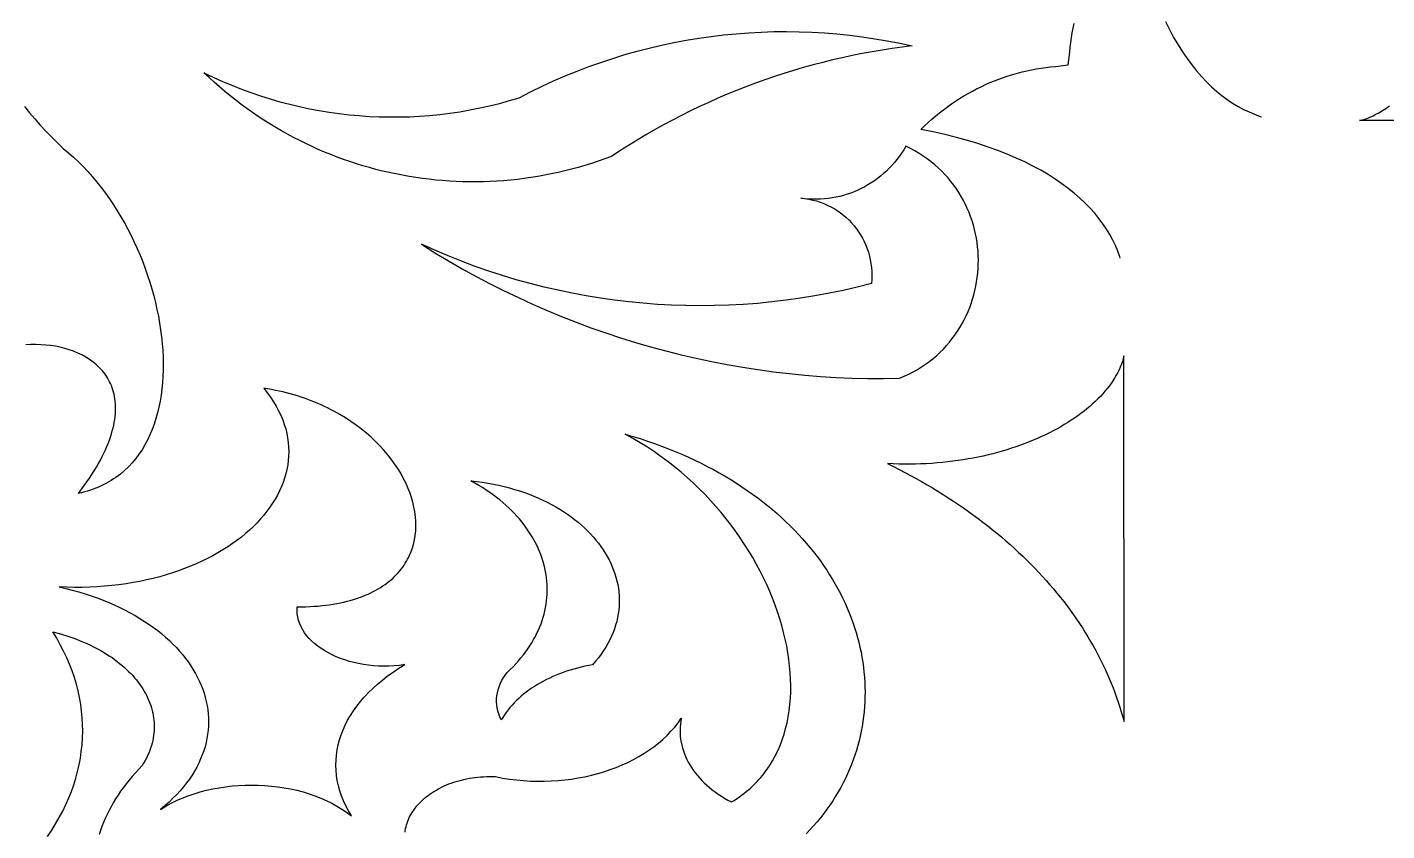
# Model space of a CAD drawing. Extents: x -1145 to -490, y -328 to 327.
# Drawn here: x -1094.1 to -1002.2, y 153.7 to 208 of the extents above; entities that cross this region are included whole.
import ezdxf

# ---------------------------------------------------------------- set-up
doc = ezdxf.new("R2010")
doc.units = 0
doc.layers.add('LAYER_1', color=18, linetype='CONTINUOUS')

msp = doc.modelspace()

# ---------------------------------------------------------------- linework, layer by layer
at = {"layer": 'LAYER_1'}
for points in [[(-1082.188, 204.924), (-1081.563, 204.623), (-1080.934, 204.339), (-1080.299, 204.07), (-1079.658, 203.816), (-1079.014, 203.579), (-1078.365, 203.358), (-1077.711, 203.152), (-1077.054, 202.962), (-1076.394, 202.788), (-1075.73, 202.631), (-1075.063, 202.489), (-1074.393, 202.363), (-1073.721, 202.253), (-1073.047, 202.159), (-1072.371, 202.081), (-1071.694, 202.019), (-1071.015, 201.973), (-1070.336, 201.943), (-1069.655, 201.93), (-1068.974, 201.932), (-1068.294, 201.951), (-1067.613, 201.986), (-1066.933, 202.037), (-1066.253, 202.104), (-1065.575, 202.188), (-1064.898, 202.288), (-1064.222, 202.404), (-1063.548, 202.537), (-1062.877, 202.686), (-1062.208, 202.851), (-1061.542, 203.033), (-1060.879, 203.231), (-1060.11, 203.627), (-1059.335, 204.006), (-1058.552, 204.366), (-1057.763, 204.708), (-1056.968, 205.032), (-1056.168, 205.337), (-1055.361, 205.624), (-1054.55, 205.893), (-1053.733, 206.144), (-1052.912, 206.376), (-1052.086, 206.589), (-1051.257, 206.784), (-1050.424, 206.96), (-1049.587, 207.118), (-1048.748, 207.257), (-1047.906, 207.378), (-1047.061, 207.479), (-1046.214, 207.562), (-1045.366, 207.626), (-1044.515, 207.672), (-1043.664, 207.698), (-1042.812, 207.705), (-1041.959, 207.694), (-1041.106, 207.663), (-1040.254, 207.614), (-1039.401, 207.545), (-1038.549, 207.457), (-1037.698, 207.35), (-1036.849, 207.224), (-1036.001, 207.078), (-1035.155, 206.913), (-1034.312, 206.729), (-1034.992, 206.646), (-1035.671, 206.553), (-1036.347, 206.449), (-1037.022, 206.336), (-1037.694, 206.213), (-1038.364, 206.08), (-1039.032, 205.937), (-1039.697, 205.784), (-1040.36, 205.621), (-1041.02, 205.449), (-1041.677, 205.267), (-1042.331, 205.075), (-1042.982, 204.873), (-1043.63, 204.662), (-1044.275, 204.442), (-1044.917, 204.211), (-1045.555, 203.972), (-1046.19, 203.723), (-1046.821, 203.464), (-1047.448, 203.196), (-1048.071, 202.919), (-1048.691, 202.632), (-1049.306, 202.336), (-1049.917, 202.031), (-1050.524, 201.717), (-1051.127, 201.394), (-1051.725, 201.061), (-1052.318, 200.719), (-1052.907, 200.369), (-1053.491, 200.009), (-1054.07, 199.641), (-1054.644, 199.263), (-1055.09, 199.097), (-1055.538, 198.94), (-1055.987, 198.791), (-1056.438, 198.651), (-1056.89, 198.519), (-1057.343, 198.396), (-1057.798, 198.281), (-1058.253, 198.175), (-1058.71, 198.076), (-1059.167, 197.986), (-1059.625, 197.905), (-1060.084, 197.832), (-1060.543, 197.767), (-1061.003, 197.71), (-1061.463, 197.662), (-1061.923, 197.621), (-1062.383, 197.589), (-1062.843, 197.565), (-1063.304, 197.55), (-1063.764, 197.542), (-1064.223, 197.543), (-1064.682, 197.551), (-1065.141, 197.568), (-1065.599, 197.593), (-1066.056, 197.625), (-1066.513, 197.666), (-1066.968, 197.715), (-1067.423, 197.771), (-1067.876, 197.836), (-1068.328, 197.908), (-1068.779, 197.989), (-1069.228, 198.077), (-1069.675, 198.173), (-1070.121, 198.277), (-1070.565, 198.388), (-1071.008, 198.508), (-1071.448, 198.635), (-1071.886, 198.77), (-1072.322, 198.913), (-1072.755, 199.063), (-1073.186, 199.221), (-1073.615, 199.387), (-1074.041, 199.56), (-1074.464, 199.741), (-1074.884, 199.93), (-1075.301, 200.126), (-1075.716, 200.329), (-1076.127, 200.54), (-1076.535, 200.759), (-1076.939, 200.985), (-1077.34, 201.219), (-1077.737, 201.46), (-1078.131, 201.708), (-1078.521, 201.964), (-1078.907, 202.227), (-1079.289, 202.498), (-1079.667, 202.776), (-1080.04, 203.061), (-1080.41, 203.353), (-1080.775, 203.653), (-1081.135, 203.96), (-1081.491, 204.274), (-1081.841, 204.595)], [(-1041.842, 196.44), (-1041.57, 196.412), (-1041.303, 196.371), (-1041.042, 196.317), (-1040.785, 196.25), (-1040.534, 196.17), (-1040.29, 196.078), (-1040.052, 195.975), (-1039.82, 195.86), (-1039.595, 195.734), (-1039.378, 195.597), (-1039.168, 195.45), (-1038.966, 195.293), (-1038.772, 195.127), (-1038.587, 194.952), (-1038.411, 194.768), (-1038.244, 194.575), (-1038.086, 194.375), (-1037.938, 194.167), (-1037.801, 193.951), (-1037.674, 193.729), (-1037.557, 193.501), (-1037.451, 193.266), (-1037.357, 193.026), (-1037.275, 192.781), (-1037.204, 192.53), (-1037.146, 192.275), (-1037.101, 192.016), (-1037.068, 191.753), (-1037.049, 191.487), (-1037.043, 191.217), (-1037.051, 190.945), (-1037.074, 190.671), (-1038.026, 190.429), (-1038.981, 190.208), (-1039.939, 190.009), (-1040.899, 189.831), (-1041.862, 189.674), (-1042.827, 189.538), (-1043.793, 189.423), (-1044.761, 189.329), (-1045.73, 189.256), (-1046.699, 189.205), (-1047.668, 189.174), (-1048.637, 189.164), (-1049.606, 189.175), (-1050.574, 189.207), (-1051.541, 189.26), (-1052.506, 189.333), (-1053.47, 189.428), (-1054.431, 189.543), (-1055.391, 189.679), (-1056.347, 189.836), (-1057.3, 190.013), (-1058.25, 190.211), (-1059.196, 190.43), (-1060.137, 190.669), (-1061.075, 190.929), (-1062.007, 191.209), (-1062.934, 191.51), (-1063.856, 191.831), (-1064.772, 192.173), (-1065.682, 192.535), (-1066.586, 192.918), (-1067.482, 193.321), (-1066.573, 192.752), (-1065.655, 192.202), (-1064.728, 191.669), (-1063.792, 191.154), (-1062.848, 190.657), (-1061.896, 190.178), (-1060.937, 189.716), (-1059.97, 189.273), (-1058.995, 188.849), (-1058.014, 188.442), (-1057.026, 188.054), (-1056.031, 187.684), (-1055.031, 187.332), (-1054.024, 187), (-1053.012, 186.685), (-1051.994, 186.39), (-1050.971, 186.113), (-1049.943, 185.855), (-1048.91, 185.616), (-1047.873, 185.396), (-1046.832, 185.195), (-1045.787, 185.013), (-1044.739, 184.85), (-1043.687, 184.707), (-1042.632, 184.583), (-1041.574, 184.478), (-1040.513, 184.393), (-1039.45, 184.327), (-1038.385, 184.281), (-1037.318, 184.255), (-1036.25, 184.248), (-1035.18, 184.261), (-1034.861, 184.397), (-1034.552, 184.542), (-1034.253, 184.696), (-1033.963, 184.86), (-1033.683, 185.033), (-1033.413, 185.215), (-1033.153, 185.405), (-1032.902, 185.603), (-1032.661, 185.809), (-1032.43, 186.022), (-1032.209, 186.243), (-1031.998, 186.47), (-1031.796, 186.703), (-1031.605, 186.943), (-1031.423, 187.189), (-1031.251, 187.44), (-1031.089, 187.697), (-1030.936, 187.958), (-1030.794, 188.225), (-1030.662, 188.495), (-1030.539, 188.769), (-1030.426, 189.048), (-1030.324, 189.329), (-1030.231, 189.614), (-1030.148, 189.901), (-1030.075, 190.191), (-1030.012, 190.483), (-1029.959, 190.777), (-1029.916, 191.072), (-1029.883, 191.369), (-1029.859, 191.666), (-1029.846, 191.964), (-1029.843, 192.262), (-1029.85, 192.561), (-1029.867, 192.859), (-1029.894, 193.156), (-1029.931, 193.452), (-1029.978, 193.747), (-1030.035, 194.041), (-1030.102, 194.332), (-1030.179, 194.622), (-1030.266, 194.908), (-1030.364, 195.192), (-1030.471, 195.473), (-1030.589, 195.751), (-1030.716, 196.024), (-1030.854, 196.294), (-1031.002, 196.559), (-1031.16, 196.819), (-1031.328, 197.075), (-1031.506, 197.325), (-1031.695, 197.569), (-1031.893, 197.808), (-1032.102, 198.04), (-1032.321, 198.266), (-1032.55, 198.485), (-1032.79, 198.697), (-1033.039, 198.901), (-1033.299, 199.097), (-1033.569, 199.285), (-1033.85, 199.465), (-1034.14, 199.636), (-1034.441, 199.798), (-1034.752, 199.951), (-1034.889, 199.717), (-1035.034, 199.49), (-1035.187, 199.269), (-1035.347, 199.056), (-1035.514, 198.85), (-1035.689, 198.651), (-1035.87, 198.46), (-1036.057, 198.276), (-1036.251, 198.099), (-1036.45, 197.931), (-1036.655, 197.77), (-1036.866, 197.618), (-1037.082, 197.473), (-1037.303, 197.337), (-1037.528, 197.209), (-1037.758, 197.09), (-1037.993, 196.979), (-1038.231, 196.878), (-1038.473, 196.785), (-1038.718, 196.701), (-1038.967, 196.626), (-1039.218, 196.56), (-1039.472, 196.504), (-1039.729, 196.457), (-1039.988, 196.42), (-1040.249, 196.393), (-1040.512, 196.375), (-1040.776, 196.367), (-1041.041, 196.37), (-1041.307, 196.383), (-1041.574, 196.406)], [(-1035.98, 178.499), (-1035.586, 178.304), (-1035.197, 178.106), (-1034.811, 177.904), (-1034.43, 177.7), (-1034.053, 177.493), (-1033.679, 177.282), (-1033.31, 177.069), (-1032.945, 176.853), (-1032.585, 176.634), (-1032.228, 176.412), (-1031.876, 176.187), (-1031.528, 175.959), (-1031.184, 175.729), (-1030.845, 175.496), (-1030.51, 175.26), (-1030.179, 175.021), (-1029.853, 174.78), (-1029.531, 174.536), (-1029.214, 174.29), (-1028.901, 174.041), (-1028.593, 173.789), (-1028.289, 173.536), (-1027.99, 173.279), (-1027.695, 173.02), (-1027.406, 172.759), (-1027.12, 172.496), (-1026.84, 172.23), (-1026.564, 171.962), (-1026.293, 171.691), (-1026.026, 171.419), (-1025.765, 171.144), (-1025.508, 170.867), (-1025.256, 170.588), (-1025.009, 170.307), (-1024.767, 170.024), (-1024.53, 169.738), (-1024.297, 169.451), (-1024.07, 169.162), (-1023.848, 168.871), (-1023.631, 168.578), (-1023.418, 168.283), (-1023.211, 167.986), (-1023.009, 167.687), (-1022.813, 167.387), (-1022.621, 167.085), (-1022.434, 166.781), (-1022.253, 166.476), (-1022.077, 166.169), (-1021.906, 165.86), (-1021.741, 165.549), (-1021.581, 165.238), (-1021.426, 164.924), (-1021.277, 164.609), (-1021.133, 164.293), (-1020.994, 163.975), (-1020.861, 163.656), (-1020.734, 163.335), (-1020.612, 163.014), (-1020.495, 162.691), (-1020.384, 162.366), (-1020.279, 162.04), (-1020.18, 161.714), (-1020.086, 161.386), (-1019.997, 161.057), (-1019.999, 185.773), (-1020.049, 185.584), (-1020.108, 185.396), (-1020.175, 185.208), (-1020.251, 185.021), (-1020.334, 184.835), (-1020.426, 184.65), (-1020.526, 184.466), (-1020.633, 184.283), (-1020.749, 184.101), (-1020.872, 183.92), (-1021.002, 183.741), (-1021.14, 183.563), (-1021.286, 183.387), (-1021.438, 183.212), (-1021.598, 183.039), (-1021.765, 182.868), (-1021.938, 182.699), (-1022.119, 182.532), (-1022.306, 182.367), (-1022.5, 182.204), (-1022.7, 182.043), (-1022.907, 181.884), (-1023.12, 181.728), (-1023.339, 181.575), (-1023.565, 181.424), (-1023.796, 181.275), (-1024.033, 181.13), (-1024.276, 180.987), (-1024.525, 180.847), (-1024.779, 180.711), (-1025.038, 180.577), (-1025.303, 180.447), (-1025.574, 180.32), (-1025.849, 180.196), (-1026.129, 180.076), (-1026.415, 179.959), (-1026.705, 179.846), (-1027, 179.737), (-1027.299, 179.632), (-1027.603, 179.53), (-1027.912, 179.433), (-1028.225, 179.339), (-1028.541, 179.25), (-1028.862, 179.165), (-1029.187, 179.085), (-1029.516, 179.009), (-1029.849, 178.937), (-1030.185, 178.87), (-1030.525, 178.808), (-1030.869, 178.75), (-1031.215, 178.698), (-1031.565, 178.65), (-1031.918, 178.608), (-1032.274, 178.57), (-1032.634, 178.538), (-1032.995, 178.511), (-1033.36, 178.49), (-1033.727, 178.474), (-1034.097, 178.464), (-1034.469, 178.459), (-1034.844, 178.46), (-1035.22, 178.467), (-1035.599, 178.48)], [(-1078.148, 183.588), (-1077.909, 183.287), (-1077.689, 182.985), (-1077.488, 182.681), (-1077.306, 182.376), (-1077.142, 182.07), (-1076.996, 181.763), (-1076.868, 181.456), (-1076.757, 181.149), (-1076.665, 180.841), (-1076.589, 180.534), (-1076.531, 180.227), (-1076.489, 179.92), (-1076.464, 179.615), (-1076.455, 179.31), (-1076.463, 179.007), (-1076.486, 178.705), (-1076.525, 178.405), (-1076.58, 178.107), (-1076.65, 177.81), (-1076.735, 177.517), (-1076.834, 177.225), (-1076.949, 176.937), (-1077.077, 176.651), (-1077.22, 176.369), (-1077.377, 176.089), (-1077.548, 175.814), (-1077.732, 175.542), (-1077.929, 175.275), (-1078.139, 175.012), (-1078.362, 174.753), (-1078.598, 174.499), (-1078.846, 174.249), (-1079.106, 174.005), (-1079.378, 173.767), (-1079.662, 173.533), (-1079.958, 173.306), (-1080.264, 173.085), (-1080.582, 172.869), (-1080.91, 172.661), (-1081.249, 172.458), (-1081.599, 172.263), (-1081.958, 172.075), (-1082.328, 171.894), (-1082.707, 171.721), (-1083.096, 171.555), (-1083.494, 171.397), (-1083.901, 171.247), (-1084.316, 171.106), (-1084.741, 170.974), (-1085.173, 170.85), (-1085.614, 170.735), (-1086.063, 170.629), (-1086.519, 170.533), (-1086.983, 170.447), (-1087.455, 170.37), (-1087.933, 170.303), (-1088.418, 170.247), (-1088.909, 170.202), (-1089.407, 170.167), (-1089.911, 170.143), (-1090.421, 170.13), (-1090.937, 170.129), (-1091.458, 170.139), (-1091.985, 170.161), (-1091.532, 170.055), (-1091.088, 169.942), (-1090.653, 169.821), (-1090.228, 169.692), (-1089.813, 169.556), (-1089.407, 169.413), (-1089.011, 169.262), (-1088.624, 169.105), (-1088.247, 168.942), (-1087.881, 168.772), (-1087.524, 168.595), (-1087.177, 168.413), (-1086.841, 168.225), (-1086.514, 168.031), (-1086.198, 167.831), (-1085.893, 167.627), (-1085.598, 167.417), (-1085.313, 167.202), (-1085.04, 166.982), (-1084.777, 166.758), (-1084.524, 166.529), (-1084.283, 166.296), (-1084.053, 166.059), (-1083.834, 165.819), (-1083.626, 165.574), (-1083.429, 165.326), (-1083.243, 165.075), (-1083.069, 164.82), (-1082.907, 164.563), (-1082.756, 164.303), (-1082.617, 164.04), (-1082.489, 163.775), (-1082.374, 163.508), (-1082.27, 163.238), (-1082.178, 162.967), (-1082.099, 162.694), (-1082.031, 162.42), (-1081.976, 162.144), (-1081.933, 161.868), (-1081.903, 161.59), (-1081.885, 161.311), (-1081.88, 161.032), (-1081.887, 160.753), (-1081.907, 160.473), (-1081.94, 160.194), (-1081.986, 159.914), (-1082.045, 159.635), (-1082.117, 159.357), (-1082.202, 159.079), (-1082.301, 158.802), (-1082.413, 158.526), (-1082.538, 158.252), (-1082.677, 157.978), (-1082.829, 157.707), (-1082.995, 157.437), (-1083.175, 157.17), (-1083.368, 156.904), (-1083.576, 156.641), (-1083.798, 156.38), (-1084.033, 156.123), (-1084.283, 155.868), (-1084.547, 155.616), (-1084.826, 155.367), (-1085.119, 155.122), (-1084.771, 155.336), (-1084.41, 155.534), (-1084.037, 155.718), (-1083.653, 155.887), (-1083.258, 156.04), (-1082.855, 156.179), (-1082.442, 156.303), (-1082.023, 156.413), (-1081.597, 156.507), (-1081.166, 156.587), (-1080.73, 156.652), (-1080.29, 156.702), (-1079.848, 156.738), (-1079.404, 156.759), (-1078.96, 156.766), (-1078.515, 156.758), (-1078.072, 156.736), (-1077.632, 156.699), (-1077.194, 156.647), (-1076.76, 156.582), (-1076.332, 156.501), (-1075.909, 156.407), (-1075.493, 156.298), (-1075.085, 156.175), (-1074.687, 156.038), (-1074.297, 155.886), (-1073.919, 155.721), (-1073.553, 155.541), (-1073.199, 155.347), (-1072.858, 155.139), (-1072.694, 155.03), (-1072.533, 154.917), (-1072.376, 154.801), (-1072.223, 154.681), (-1072.422, 155.016), (-1072.601, 155.353), (-1072.758, 155.693), (-1072.894, 156.035), (-1073.008, 156.378), (-1073.102, 156.722), (-1073.175, 157.068), (-1073.227, 157.414), (-1073.259, 157.759), (-1073.27, 158.105), (-1073.261, 158.45), (-1073.232, 158.794), (-1073.183, 159.137), (-1073.114, 159.478), (-1073.025, 159.817), (-1072.917, 160.153), (-1072.789, 160.487), (-1072.641, 160.817), (-1072.475, 161.144), (-1072.289, 161.467), (-1072.084, 161.786), (-1071.86, 162.1), (-1071.618, 162.409), (-1071.357, 162.712), (-1071.077, 163.01), (-1070.779, 163.302), (-1070.463, 163.587), (-1070.129, 163.866), (-1069.777, 164.137), (-1069.407, 164.4), (-1069.019, 164.656), (-1068.614, 164.903), (-1068.974, 164.857), (-1069.333, 164.825), (-1069.689, 164.807), (-1070.041, 164.802), (-1070.39, 164.811), (-1070.734, 164.833), (-1071.073, 164.868), (-1071.406, 164.915), (-1071.732, 164.974), (-1072.051, 165.045), (-1072.362, 165.127), (-1072.665, 165.22), (-1072.958, 165.323), (-1073.242, 165.436), (-1073.514, 165.56), (-1073.776, 165.692), (-1074.025, 165.834), (-1074.262, 165.985), (-1074.486, 166.144), (-1074.696, 166.311), (-1074.891, 166.485), (-1075.071, 166.667), (-1075.235, 166.856), (-1075.382, 167.051), (-1075.513, 167.253), (-1075.625, 167.461), (-1075.718, 167.674), (-1075.793, 167.892), (-1075.847, 168.115), (-1075.881, 168.342), (-1075.89, 168.458), (-1075.894, 168.574), (-1075.892, 168.691), (-1075.884, 168.809), (-1075.59, 168.812), (-1075.302, 168.819), (-1075.019, 168.83), (-1074.743, 168.847), (-1074.472, 168.868), (-1074.207, 168.893), (-1073.948, 168.922), (-1073.695, 168.956), (-1073.448, 168.994), (-1073.206, 169.037), (-1072.97, 169.083), (-1072.739, 169.134), (-1072.515, 169.188), (-1072.295, 169.246), (-1072.082, 169.308), (-1071.874, 169.374), (-1071.672, 169.443), (-1071.475, 169.516), (-1071.284, 169.593), (-1071.098, 169.673), (-1070.918, 169.756), (-1070.743, 169.843), (-1070.573, 169.933), (-1070.409, 170.026), (-1070.25, 170.122), (-1070.097, 170.222), (-1069.949, 170.324), (-1069.806, 170.429), (-1069.669, 170.537), (-1069.537, 170.648), (-1069.41, 170.761), (-1069.288, 170.877), (-1069.171, 170.996), (-1069.06, 171.117), (-1068.953, 171.24), (-1068.852, 171.366), (-1068.756, 171.494), (-1068.665, 171.625), (-1068.579, 171.757), (-1068.498, 171.892), (-1068.422, 172.028), (-1068.351, 172.166), (-1068.285, 172.307), (-1068.223, 172.449), (-1068.116, 172.738), (-1068.027, 173.033), (-1067.958, 173.334), (-1067.907, 173.641), (-1067.876, 173.952), (-1067.863, 174.267), (-1067.868, 174.585), (-1067.892, 174.906), (-1067.933, 175.23), (-1067.993, 175.556), (-1068.07, 175.883), (-1068.164, 176.21), (-1068.276, 176.538), (-1068.405, 176.865), (-1068.551, 177.191), (-1068.713, 177.516), (-1068.892, 177.839), (-1069.087, 178.159), (-1069.298, 178.475), (-1069.525, 178.788), (-1069.768, 179.097), (-1070.026, 179.401), (-1070.299, 179.699), (-1070.588, 179.991), (-1070.891, 180.277), (-1071.21, 180.556), (-1071.543, 180.827), (-1071.89, 181.089), (-1072.251, 181.343), (-1072.626, 181.588), (-1073.015, 181.822), (-1073.418, 182.046), (-1073.624, 182.154), (-1073.834, 182.259), (-1074.047, 182.362), (-1074.263, 182.461), (-1074.483, 182.557), (-1074.705, 182.65), (-1074.931, 182.74), (-1075.16, 182.827), (-1075.393, 182.91), (-1075.628, 182.99), (-1075.866, 183.067), (-1076.108, 183.14), (-1076.353, 183.209), (-1076.6, 183.275), (-1076.851, 183.337), (-1077.105, 183.395), (-1077.361, 183.449), (-1077.621, 183.5), (-1077.883, 183.546)], [(-1062.098, 161.167), (-1062.19, 161.367), (-1062.266, 161.569), (-1062.326, 161.773), (-1062.371, 161.978), (-1062.399, 162.184), (-1062.412, 162.39), (-1062.41, 162.596), (-1062.391, 162.802), (-1062.357, 163.007), (-1062.308, 163.21), (-1062.244, 163.411), (-1062.163, 163.611), (-1062.068, 163.807), (-1061.958, 164), (-1061.832, 164.19), (-1061.691, 164.376), (-1061.489, 164.567), (-1061.294, 164.761), (-1061.108, 164.957), (-1060.93, 165.155), (-1060.759, 165.355), (-1060.597, 165.558), (-1060.442, 165.762), (-1060.296, 165.968), (-1060.157, 166.176), (-1060.027, 166.386), (-1059.904, 166.597), (-1059.789, 166.809), (-1059.681, 167.023), (-1059.582, 167.238), (-1059.49, 167.454), (-1059.406, 167.672), (-1059.33, 167.89), (-1059.262, 168.109), (-1059.201, 168.328), (-1059.148, 168.548), (-1059.103, 168.769), (-1059.065, 168.99), (-1059.035, 169.212), (-1059.013, 169.434), (-1058.998, 169.655), (-1058.991, 169.877), (-1058.991, 170.099), (-1058.999, 170.32), (-1059.014, 170.542), (-1059.037, 170.763), (-1059.067, 170.983), (-1059.105, 171.203), (-1059.15, 171.422), (-1059.203, 171.64), (-1059.263, 171.858), (-1059.33, 172.074), (-1059.405, 172.29), (-1059.487, 172.504), (-1059.577, 172.717), (-1059.673, 172.928), (-1059.778, 173.138), (-1059.889, 173.346), (-1060.007, 173.553), (-1060.133, 173.758), (-1060.266, 173.961), (-1060.407, 174.162), (-1060.554, 174.361), (-1060.709, 174.558), (-1060.87, 174.752), (-1061.039, 174.944), (-1061.215, 175.134), (-1061.398, 175.321), (-1061.588, 175.505), (-1061.785, 175.686), (-1061.989, 175.865), (-1062.2, 176.04), (-1062.419, 176.213), (-1062.644, 176.382), (-1062.876, 176.548), (-1063.115, 176.711), (-1063.361, 176.87), (-1063.613, 177.025), (-1063.873, 177.177), (-1064.139, 177.325), (-1063.75, 177.281), (-1063.367, 177.23), (-1062.99, 177.17), (-1062.619, 177.102), (-1062.255, 177.027), (-1061.897, 176.944), (-1061.545, 176.853), (-1061.2, 176.756), (-1060.862, 176.651), (-1060.531, 176.539), (-1060.207, 176.421), (-1059.889, 176.296), (-1059.579, 176.165), (-1059.277, 176.027), (-1058.982, 175.883), (-1058.694, 175.734), (-1058.414, 175.578), (-1058.141, 175.417), (-1057.877, 175.251), (-1057.62, 175.079), (-1057.372, 174.903), (-1057.132, 174.721), (-1056.9, 174.535), (-1056.677, 174.344), (-1056.462, 174.149), (-1056.255, 173.95), (-1056.058, 173.746), (-1055.869, 173.539), (-1055.69, 173.328), (-1055.519, 173.113), (-1055.358, 172.895), (-1055.206, 172.674), (-1055.063, 172.449), (-1054.93, 172.222), (-1054.806, 171.992), (-1054.693, 171.76), (-1054.589, 171.525), (-1054.495, 171.288), (-1054.411, 171.049), (-1054.338, 170.808), (-1054.274, 170.565), (-1054.222, 170.321), (-1054.179, 170.075), (-1054.148, 169.829), (-1054.127, 169.581), (-1054.117, 169.332), (-1054.118, 169.083), (-1054.13, 168.833), (-1054.153, 168.582), (-1054.188, 168.332), (-1054.233, 168.081), (-1054.291, 167.831), (-1054.36, 167.581), (-1054.441, 167.331), (-1054.534, 167.082), (-1054.639, 166.834), (-1054.755, 166.587), (-1054.884, 166.341), (-1055.026, 166.096), (-1055.18, 165.853), (-1055.346, 165.612), (-1055.525, 165.372), (-1055.716, 165.134), (-1055.921, 164.898), (-1056.182, 164.851), (-1056.439, 164.798), (-1056.694, 164.74), (-1056.945, 164.677), (-1057.192, 164.609), (-1057.437, 164.536), (-1057.677, 164.459), (-1057.913, 164.376), (-1058.146, 164.289), (-1058.374, 164.197), (-1058.599, 164.101), (-1058.819, 164), (-1059.034, 163.894), (-1059.245, 163.785), (-1059.451, 163.671), (-1059.652, 163.553), (-1059.848, 163.431), (-1060.039, 163.305), (-1060.225, 163.175), (-1060.405, 163.041), (-1060.58, 162.904), (-1060.749, 162.763), (-1060.912, 162.618), (-1061.069, 162.47), (-1061.22, 162.318), (-1061.365, 162.163), (-1061.504, 162.005), (-1061.636, 161.843), (-1061.762, 161.678), (-1061.881, 161.511), (-1061.993, 161.34)]]:
    msp.add_lwpolyline(points, close=True, dxfattribs=at)
for points in [[(-1020.261, 192.381), (-1020.288, 192.472), (-1020.425, 192.852), (-1020.583, 193.23), (-1020.761, 193.604), (-1020.961, 193.975), (-1021.182, 194.342), (-1021.425, 194.705), (-1021.691, 195.064), (-1021.978, 195.418), (-1022.288, 195.767), (-1022.622, 196.11), (-1022.978, 196.447), (-1023.359, 196.778), (-1023.763, 197.102), (-1024.191, 197.419), (-1024.644, 197.729), (-1025.122, 198.032), (-1025.625, 198.326), (-1026.153, 198.611), (-1026.707, 198.888), (-1027.287, 199.156), (-1027.893, 199.414), (-1028.526, 199.662), (-1029.185, 199.9), (-1029.872, 200.128), (-1030.587, 200.344), (-1031.329, 200.549), (-1032.099, 200.742), (-1032.898, 200.924), (-1033.725, 201.092), (-1033.483, 201.33), (-1033.236, 201.561), (-1032.984, 201.786), (-1032.728, 202.005), (-1032.468, 202.217), (-1032.204, 202.423), (-1031.936, 202.622), (-1031.664, 202.815), (-1031.388, 203.002), (-1031.109, 203.181), (-1030.826, 203.354), (-1030.54, 203.521), (-1030.25, 203.68), (-1029.958, 203.833), (-1029.662, 203.979), (-1029.364, 204.118), (-1029.063, 204.25), (-1028.759, 204.376), (-1028.453, 204.494), (-1028.144, 204.605), (-1027.834, 204.709), (-1027.521, 204.805), (-1027.206, 204.895), (-1026.89, 204.977), (-1026.572, 205.052), (-1026.252, 205.119), (-1025.931, 205.18), (-1025.608, 205.232), (-1025.285, 205.277), (-1024.96, 205.315), (-1024.634, 205.345), (-1023.763, 205.447), (-1023.661, 206.318), (-1023.631, 206.644), (-1023.593, 206.969), (-1023.548, 207.292), (-1023.496, 207.615), (-1023.435, 207.936), (-1023.368, 208.256)], [(-1017.204, 208.391), (-1016.927, 207.837), (-1016.642, 207.309), (-1016.348, 206.806), (-1016.045, 206.328), (-1015.735, 205.875), (-1015.418, 205.447), (-1015.094, 205.043), (-1014.763, 204.662), (-1014.426, 204.306), (-1014.083, 203.972), (-1013.734, 203.662), (-1013.38, 203.375), (-1013.021, 203.109), (-1012.658, 202.866), (-1012.291, 202.645), (-1011.92, 202.445), (-1011.546, 202.267), (-1011.168, 202.109), (-1010.788, 201.972), (-1010.697, 201.945)], [(-1094.329, 202.647), (-1093.978, 202.221), (-1093.619, 201.8), (-1093.251, 201.386), (-1092.875, 200.978), (-1092.49, 200.577), (-1092.098, 200.182), (-1091.697, 199.793), (-1091.348, 199.507), (-1091.007, 199.208), (-1090.674, 198.896), (-1090.348, 198.571), (-1090.031, 198.235), (-1089.722, 197.887), (-1089.421, 197.529), (-1089.128, 197.16), (-1088.844, 196.782), (-1088.569, 196.395), (-1088.302, 195.999), (-1088.045, 195.594), (-1087.797, 195.183), (-1087.558, 194.764), (-1087.328, 194.339), (-1087.108, 193.907), (-1086.898, 193.47), (-1086.698, 193.029), (-1086.507, 192.583), (-1086.327, 192.132), (-1086.157, 191.679), (-1085.998, 191.223), (-1085.849, 190.764), (-1085.711, 190.304), (-1085.584, 189.842), (-1085.468, 189.38), (-1085.363, 188.917), (-1085.27, 188.455), (-1085.188, 187.994), (-1085.117, 187.534), (-1085.059, 187.076), (-1085.012, 186.62), (-1084.977, 186.167), (-1084.955, 185.718), (-1084.945, 185.273), (-1084.947, 184.832), (-1084.962, 184.397), (-1084.99, 183.967), (-1085.03, 183.543), (-1085.084, 183.126), (-1085.151, 182.716), (-1085.231, 182.314), (-1085.325, 181.92), (-1085.433, 181.534), (-1085.554, 181.158), (-1085.689, 180.792), (-1085.839, 180.436), (-1086.002, 180.091), (-1086.18, 179.758), (-1086.373, 179.436), (-1086.58, 179.127), (-1086.802, 178.831), (-1087.039, 178.548), (-1087.291, 178.28), (-1087.558, 178.026), (-1087.84, 177.787), (-1087.988, 177.673), (-1088.139, 177.563), (-1088.294, 177.458), (-1088.453, 177.356), (-1088.615, 177.259), (-1088.782, 177.165), (-1088.953, 177.077), (-1089.128, 176.992), (-1089.307, 176.912), (-1089.49, 176.836), (-1089.677, 176.765), (-1089.868, 176.699), (-1090.063, 176.637), (-1090.262, 176.581), (-1090.466, 176.528), (-1090.673, 176.481), (-1090.282, 177.008), (-1089.927, 177.52), (-1089.607, 178.018), (-1089.46, 178.262), (-1089.322, 178.501), (-1089.192, 178.738), (-1089.071, 178.97), (-1088.958, 179.199), (-1088.852, 179.425), (-1088.755, 179.646), (-1088.666, 179.865), (-1088.584, 180.079), (-1088.51, 180.29), (-1088.443, 180.498), (-1088.384, 180.702), (-1088.332, 180.902), (-1088.287, 181.099), (-1088.249, 181.292), (-1088.218, 181.482), (-1088.194, 181.668), (-1088.177, 181.85), (-1088.166, 182.029), (-1088.161, 182.205), (-1088.163, 182.376), (-1088.171, 182.545), (-1088.185, 182.71), (-1088.205, 182.871), (-1088.231, 183.029), (-1088.263, 183.183), (-1088.3, 183.334), (-1088.343, 183.481), (-1088.391, 183.624), (-1088.444, 183.765), (-1088.503, 183.901), (-1088.566, 184.035), (-1088.635, 184.164), (-1088.708, 184.291), (-1088.786, 184.413), (-1088.869, 184.532), (-1088.956, 184.648), (-1089.047, 184.761), (-1089.242, 184.975), (-1089.453, 185.175), (-1089.679, 185.362), (-1089.919, 185.535), (-1090.173, 185.694), (-1090.438, 185.839), (-1090.715, 185.971), (-1091.002, 186.089), (-1091.298, 186.193), (-1091.603, 186.284), (-1091.915, 186.361), (-1092.234, 186.425), (-1092.558, 186.475), (-1092.887, 186.512), (-1093.22, 186.535), (-1093.556, 186.545), (-1093.894, 186.542), (-1094.233, 186.525)], [(-979.373, 201.681), (-1004.089, 201.683), (-1003.9, 201.733), (-1003.712, 201.792), (-1003.524, 201.859), (-1003.337, 201.935), (-1003.151, 202.018), (-1002.966, 202.11), (-1002.782, 202.21), (-1002.599, 202.317), (-1002.417, 202.433), (-1002.236, 202.556), (-1002.057, 202.686)], [(-1068.594, 153.571), (-1068.579, 153.697), (-1068.557, 153.823), (-1068.53, 153.948), (-1068.497, 154.073), (-1068.459, 154.196), (-1068.416, 154.318), (-1068.367, 154.439), (-1068.313, 154.559), (-1068.253, 154.677), (-1068.119, 154.91), (-1067.966, 155.136), (-1067.793, 155.356), (-1067.601, 155.568), (-1067.391, 155.771), (-1067.28, 155.869), (-1067.164, 155.965), (-1067.044, 156.058), (-1066.92, 156.149), (-1066.792, 156.237), (-1066.66, 156.323), (-1066.524, 156.406), (-1066.384, 156.485), (-1066.24, 156.562), (-1066.093, 156.636), (-1065.942, 156.706), (-1065.787, 156.774), (-1065.629, 156.838), (-1065.468, 156.898), (-1065.303, 156.955), (-1065.135, 157.009), (-1064.964, 157.059), (-1064.789, 157.105), (-1064.612, 157.147), (-1064.432, 157.185), (-1064.249, 157.219), (-1064.063, 157.249), (-1063.874, 157.275), (-1063.683, 157.297), (-1063.489, 157.314), (-1063.292, 157.327), (-1063.094, 157.335), (-1062.892, 157.338), (-1062.689, 157.337), (-1062.483, 157.331), (-1062.013, 157.24), (-1061.541, 157.165), (-1061.068, 157.106), (-1060.595, 157.062), (-1060.123, 157.034), (-1059.652, 157.021), (-1059.183, 157.022), (-1058.716, 157.038), (-1058.252, 157.068), (-1057.793, 157.113), (-1057.337, 157.172), (-1056.887, 157.244), (-1056.442, 157.33), (-1056.003, 157.43), (-1055.572, 157.543), (-1055.148, 157.668), (-1054.732, 157.807), (-1054.326, 157.958), (-1053.929, 158.122), (-1053.541, 158.297), (-1053.165, 158.485), (-1052.8, 158.685), (-1052.448, 158.896), (-1052.108, 159.119), (-1051.781, 159.352), (-1051.468, 159.597), (-1051.17, 159.853), (-1050.888, 160.119), (-1050.621, 160.396), (-1050.371, 160.682), (-1050.138, 160.979), (-1049.922, 161.286), (-1049.959, 161.081), (-1049.986, 160.877), (-1050.003, 160.673), (-1050.009, 160.47), (-1050.006, 160.267), (-1049.993, 160.066), (-1049.971, 159.865), (-1049.938, 159.665), (-1049.897, 159.466), (-1049.846, 159.269), (-1049.785, 159.074), (-1049.716, 158.88), (-1049.637, 158.689), (-1049.549, 158.499), (-1049.452, 158.312), (-1049.347, 158.127), (-1049.233, 157.944), (-1049.11, 157.765), (-1048.978, 157.588), (-1048.838, 157.414), (-1048.69, 157.243), (-1048.533, 157.076), (-1048.369, 156.912), (-1048.196, 156.752), (-1048.015, 156.596), (-1047.827, 156.444), (-1047.63, 156.296), (-1047.426, 156.152), (-1047.214, 156.012), (-1046.995, 155.878), (-1046.769, 155.748), (-1046.535, 155.623), (-1046.356, 155.73), (-1046.182, 155.841), (-1046.013, 155.956), (-1045.847, 156.074), (-1045.686, 156.195), (-1045.529, 156.32), (-1045.376, 156.448), (-1045.227, 156.58), (-1045.082, 156.715), (-1044.942, 156.853), (-1044.805, 156.994), (-1044.673, 157.138), (-1044.545, 157.285), (-1044.421, 157.435), (-1044.301, 157.588), (-1044.185, 157.744), (-1043.965, 158.064), (-1043.761, 158.395), (-1043.573, 158.736), (-1043.401, 159.088), (-1043.245, 159.449), (-1043.104, 159.818), (-1042.979, 160.197), (-1042.869, 160.584), (-1042.775, 160.979), (-1042.696, 161.381), (-1042.632, 161.79), (-1042.582, 162.205), (-1042.548, 162.627), (-1042.529, 163.054), (-1042.525, 163.487), (-1042.535, 163.924), (-1042.559, 164.366), (-1042.598, 164.812), (-1042.651, 165.261), (-1042.718, 165.713), (-1042.8, 166.169), (-1042.895, 166.626), (-1043.005, 167.085), (-1043.128, 167.546), (-1043.264, 168.008), (-1043.415, 168.47), (-1043.578, 168.932), (-1043.755, 169.394), (-1043.946, 169.856), (-1044.149, 170.316), (-1044.366, 170.775), (-1044.595, 171.231), (-1044.837, 171.685), (-1045.092, 172.137), (-1045.36, 172.585), (-1045.64, 173.029), (-1045.933, 173.47), (-1046.237, 173.905), (-1046.555, 174.336), (-1046.884, 174.762), (-1047.225, 175.181), (-1047.578, 175.594), (-1047.943, 176.001), (-1048.319, 176.4), (-1048.707, 176.792), (-1049.107, 177.176), (-1049.518, 177.552), (-1049.94, 177.918), (-1050.373, 178.276), (-1050.818, 178.624), (-1051.273, 178.961), (-1051.739, 179.289), (-1052.216, 179.605), (-1052.704, 179.91), (-1053.202, 180.203), (-1053.71, 180.484), (-1053.205, 180.336), (-1052.707, 180.182), (-1052.218, 180.021), (-1051.736, 179.854), (-1051.262, 179.682), (-1050.796, 179.503), (-1050.338, 179.318), (-1049.888, 179.128), (-1049.446, 178.932), (-1049.011, 178.73), (-1048.585, 178.523), (-1048.166, 178.311), (-1047.756, 178.094), (-1047.353, 177.871), (-1046.959, 177.644), (-1046.572, 177.411), (-1046.194, 177.174), (-1045.823, 176.932), (-1045.46, 176.686), (-1045.106, 176.435), (-1044.759, 176.18), (-1044.42, 175.921), (-1044.09, 175.658), (-1043.767, 175.39), (-1043.452, 175.119), (-1043.146, 174.844), (-1042.847, 174.566), (-1042.557, 174.284), (-1042.274, 173.998), (-1042, 173.71), (-1041.733, 173.418), (-1041.475, 173.123), (-1041.225, 172.825), (-1040.983, 172.524), (-1040.749, 172.22), (-1040.523, 171.914), (-1040.305, 171.605), (-1040.095, 171.294), (-1039.894, 170.981), (-1039.7, 170.665), (-1039.515, 170.347), (-1039.337, 170.028), (-1039.168, 169.706), (-1039.007, 169.383), (-1038.854, 169.058), (-1038.71, 168.732), (-1038.573, 168.404), (-1038.445, 168.075), (-1038.325, 167.744), (-1038.213, 167.413), (-1038.109, 167.081), (-1038.013, 166.747), (-1037.926, 166.413), (-1037.847, 166.079), (-1037.776, 165.744), (-1037.713, 165.408), (-1037.659, 165.072), (-1037.612, 164.736), (-1037.574, 164.4), (-1037.544, 164.064), (-1037.523, 163.729), (-1037.51, 163.393), (-1037.504, 163.058), (-1037.508, 162.723), (-1037.519, 162.389), (-1037.539, 162.056), (-1037.567, 161.723), (-1037.604, 161.391), (-1037.648, 161.061), (-1037.701, 160.731), (-1037.763, 160.403), (-1037.832, 160.076), (-1037.91, 159.751), (-1037.996, 159.427), (-1038.091, 159.105), (-1038.194, 158.785), (-1038.305, 158.467), (-1038.425, 158.151), (-1038.553, 157.836), (-1038.69, 157.525), (-1038.834, 157.215), (-1038.988, 156.908), (-1039.149, 156.604), (-1039.319, 156.302), (-1039.498, 156.004), (-1039.685, 155.708), (-1039.88, 155.415), (-1040.083, 155.125), (-1040.296, 154.839), (-1040.516, 154.556), (-1040.745, 154.277), (-1040.982, 154.001), (-1041.228, 153.729), (-1041.483, 153.46)], [(-1092.767, 153.282), (-1092.482, 153.708), (-1092.215, 154.138), (-1091.966, 154.571), (-1091.735, 155.007), (-1091.523, 155.447), (-1091.328, 155.889), (-1091.152, 156.333), (-1090.994, 156.779), (-1090.854, 157.228), (-1090.733, 157.678), (-1090.63, 158.13), (-1090.544, 158.583), (-1090.478, 159.037), (-1090.429, 159.491), (-1090.399, 159.947), (-1090.387, 160.402), (-1090.393, 160.858), (-1090.417, 161.314), (-1090.46, 161.769), (-1090.521, 162.224), (-1090.601, 162.678), (-1090.699, 163.131), (-1090.815, 163.583), (-1090.95, 164.033), (-1091.102, 164.482), (-1091.274, 164.928), (-1091.463, 165.372), (-1091.672, 165.814), (-1091.898, 166.254), (-1092.143, 166.69), (-1092.406, 167.123), (-1091.889, 166.984), (-1091.388, 166.83), (-1090.906, 166.661), (-1090.441, 166.479), (-1089.995, 166.283), (-1089.568, 166.074), (-1089.16, 165.853), (-1088.772, 165.621), (-1088.585, 165.5), (-1088.404, 165.377), (-1088.227, 165.251), (-1088.056, 165.123), (-1087.89, 164.992), (-1087.729, 164.859), (-1087.574, 164.724), (-1087.424, 164.586), (-1087.279, 164.447), (-1087.14, 164.305), (-1087.006, 164.161), (-1086.878, 164.015), (-1086.755, 163.867), (-1086.638, 163.718), (-1086.527, 163.566), (-1086.421, 163.413), (-1086.321, 163.259), (-1086.228, 163.103), (-1086.14, 162.945), (-1086.058, 162.786), (-1085.981, 162.626), (-1085.911, 162.465), (-1085.847, 162.302), (-1085.79, 162.139), (-1085.738, 161.974), (-1085.693, 161.809), (-1085.654, 161.642), (-1085.621, 161.475), (-1085.594, 161.307), (-1085.574, 161.139), (-1085.561, 160.97), (-1085.554, 160.8), (-1085.554, 160.63), (-1085.56, 160.46), (-1085.573, 160.29), (-1085.592, 160.119), (-1085.619, 159.948), (-1085.652, 159.777), (-1085.692, 159.606), (-1085.739, 159.435), (-1085.793, 159.265), (-1085.854, 159.094), (-1085.922, 158.924), (-1085.997, 158.754), (-1086.079, 158.585), (-1086.169, 158.416), (-1086.266, 158.248), (-1086.37, 158.081), (-1086.601, 157.84), (-1086.824, 157.596), (-1087.04, 157.35), (-1087.247, 157.102), (-1087.446, 156.851), (-1087.636, 156.598), (-1087.819, 156.343), (-1087.993, 156.085), (-1088.159, 155.826), (-1088.317, 155.565), (-1088.466, 155.302), (-1088.607, 155.037), (-1088.74, 154.771), (-1088.864, 154.503), (-1088.98, 154.233), (-1089.087, 153.963), (-1089.185, 153.69), (-1089.275, 153.417)]]:
    msp.add_lwpolyline(points, dxfattribs=at)

doc.saveas('drawing.dxf')
